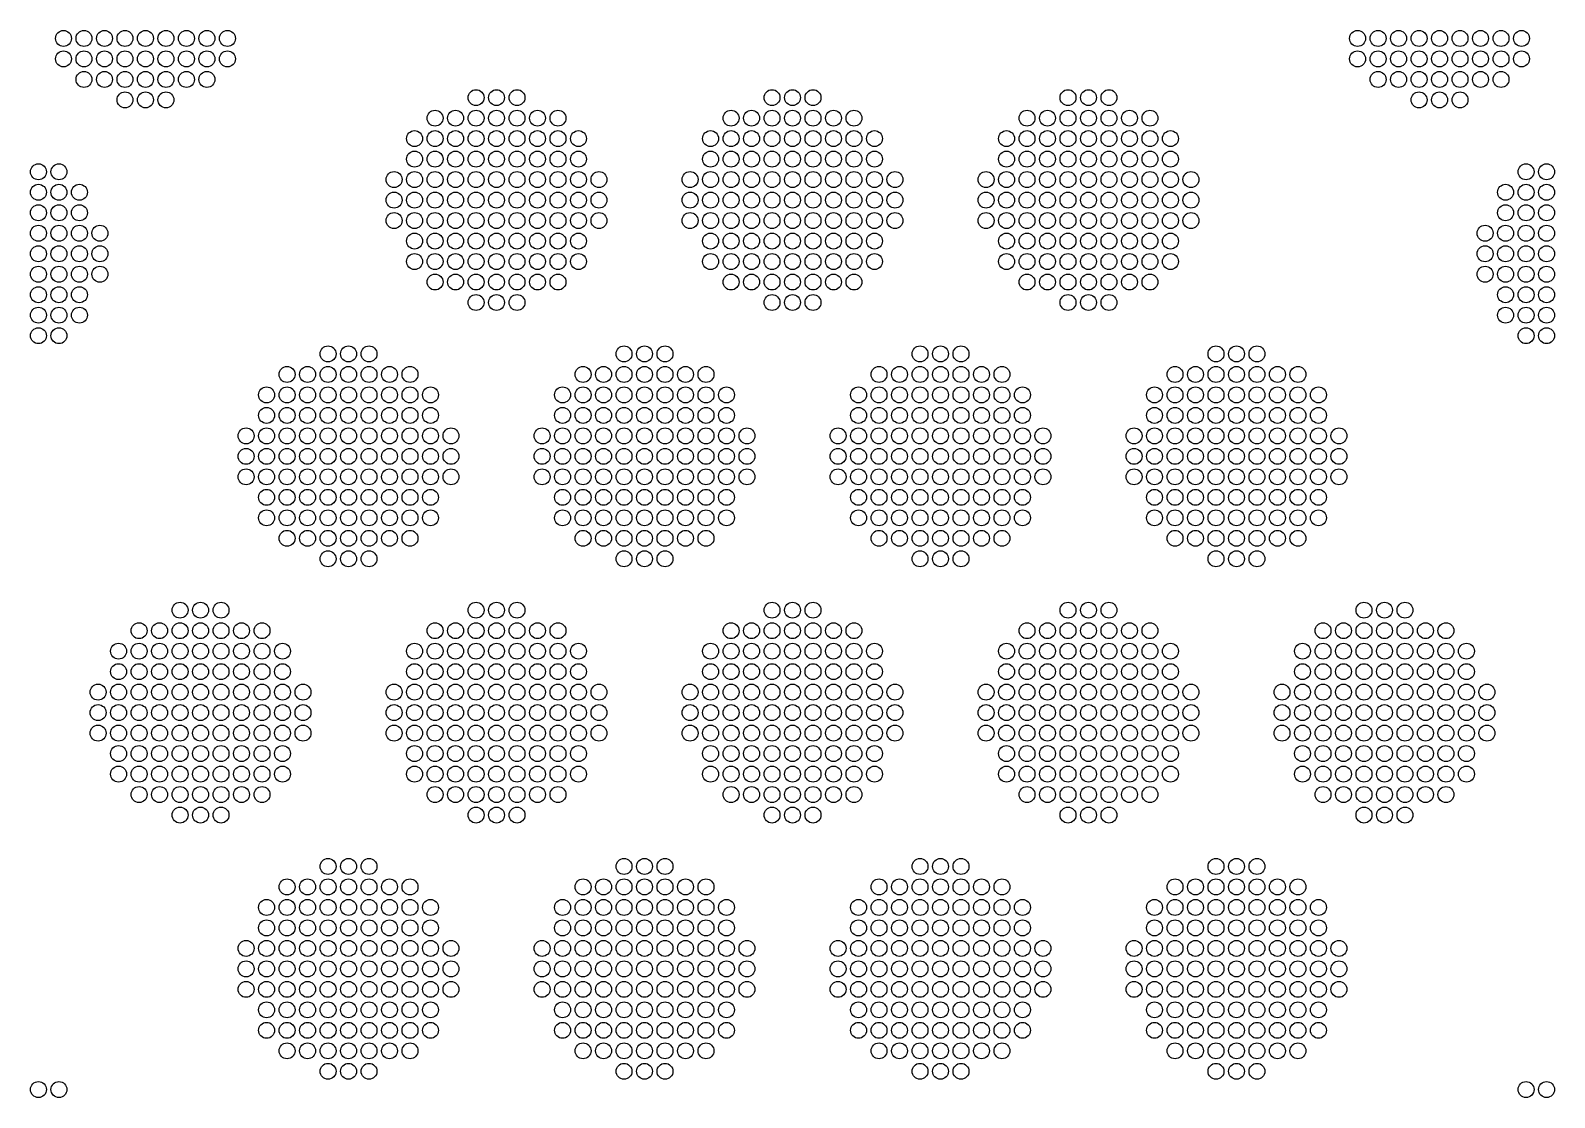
# Model space of a CAD drawing. Extents: x -49 to 54, y -38 to 38.
# Drawn here: x -16.95 to -10.26, y -28.4 to -23.71 of the extents above; entities that cross this region are included whole.
import ezdxf

# ---------------------------------------------------------------- set-up
doc = ezdxf.new("R2010")
doc.units = 0
doc.layers.add('LOWER_ELECTRODE', color=1, linetype='CONTINUOUS')

msp = doc.modelspace()

# ---------------------------------------------------------------- linework, layer by layer
at = {"layer": 'LOWER_ELECTRODE'}
for centre in [(-16.8065, -23.7439), (-16.7165, -23.7439), (-16.6265, -23.7439), (-16.5365, -23.7439), (-16.4465, -23.7439), (-16.3565, -23.7439), (-16.2665, -23.7439), (-16.1765, -23.7439), (-16.0865, -23.7439), (-11.1228, -23.7439), (-11.0328, -23.7439), (-10.9428, -23.7439), (-10.8528, -23.7439), (-10.7628, -23.7439), (-10.6728, -23.7439), (-10.5828, -23.7439), (-10.4928, -23.7439), (-10.4028, -23.7439), (-16.8065, -23.8339), (-16.7165, -23.8339), (-16.6265, -23.8339), (-16.5365, -23.8339), (-16.4465, -23.8339), (-16.3565, -23.8339), (-16.2665, -23.8339), (-16.1765, -23.8339), (-16.0865, -23.8339), (-11.1228, -23.8339), (-11.0328, -23.8339), (-10.9428, -23.8339), (-10.8528, -23.8339), (-10.7628, -23.8339), (-10.6728, -23.8339), (-10.5828, -23.8339), (-10.4928, -23.8339), (-10.4028, -23.8339), (-16.7165, -23.9239), (-16.6265, -23.9239), (-16.5365, -23.9239), (-16.4465, -23.9239), (-16.3565, -23.9239), (-16.2665, -23.9239), (-16.1765, -23.9239), (-11.0328, -23.9239), (-10.9428, -23.9239), (-10.8528, -23.9239), (-10.7628, -23.9239), (-10.6728, -23.9239), (-10.5828, -23.9239), (-10.4928, -23.9239), (-16.5365, -24.0139), (-16.4465, -24.0139), (-16.3565, -24.0139), (-14.9946, -24.0041), (-14.9046, -24.0041), (-14.8146, -24.0041), (-13.6946, -24.0041), (-13.6046, -24.0041), (-13.5146, -24.0041), (-12.3946, -24.0041), (-12.3046, -24.0041), (-12.2146, -24.0041), (-10.8528, -24.0139), (-10.7628, -24.0139), (-10.6728, -24.0139), (-15.1746, -24.0941), (-15.0846, -24.0941), (-14.9946, -24.0941), (-14.9046, -24.0941), (-14.8146, -24.0941), (-14.7246, -24.0941), (-14.6346, -24.0941), (-13.8746, -24.0941), (-13.7846, -24.0941), (-13.6946, -24.0941), (-13.6046, -24.0941), (-13.5146, -24.0941), (-13.4246, -24.0941), (-13.3346, -24.0941), (-12.5746, -24.0941), (-12.4846, -24.0941), (-12.3946, -24.0941), (-12.3046, -24.0941), (-12.2146, -24.0941), (-12.1246, -24.0941), (-12.0346, -24.0941), (-15.2646, -24.1841), (-15.1746, -24.1841), (-15.0846, -24.1841), (-14.9946, -24.1841), (-14.9046, -24.1841), (-14.8146, -24.1841), (-14.7246, -24.1841), (-14.6346, -24.1841), (-14.5446, -24.1841), (-13.9646, -24.1841), (-13.8746, -24.1841), (-13.7846, -24.1841), (-13.6946, -24.1841), (-13.6046, -24.1841), (-13.5146, -24.1841), (-13.4246, -24.1841), (-13.3346, -24.1841), (-13.2446, -24.1841), (-12.6646, -24.1841), (-12.5746, -24.1841), (-12.4846, -24.1841), (-12.3946, -24.1841), (-12.3046, -24.1841), (-12.2146, -24.1841), (-12.1246, -24.1841), (-12.0346, -24.1841), (-11.9446, -24.1841), (-16.9165, -24.3298), (-16.8265, -24.3298), (-15.2646, -24.2741), (-15.1746, -24.2741), (-15.0846, -24.2741), (-14.9946, -24.2741), (-14.9046, -24.2741), (-14.8146, -24.2741), (-14.7246, -24.2741), (-14.6346, -24.2741), (-14.5446, -24.2741), (-13.9646, -24.2741), (-13.8746, -24.2741), (-13.7846, -24.2741), (-13.6946, -24.2741), (-13.6046, -24.2741), (-13.5146, -24.2741), (-13.4246, -24.2741), (-13.3346, -24.2741), (-13.2446, -24.2741), (-12.6646, -24.2741), (-12.5746, -24.2741), (-12.4846, -24.2741), (-12.3946, -24.2741), (-12.3046, -24.2741), (-12.2146, -24.2741), (-12.1246, -24.2741), (-12.0346, -24.2741), (-11.9446, -24.2741), (-10.3828, -24.3298), (-10.2928, -24.3298), (-15.3546, -24.3641), (-15.2646, -24.3641), (-15.1746, -24.3641), (-15.0846, -24.3641), (-14.9946, -24.3641), (-14.9046, -24.3641), (-14.8146, -24.3641), (-14.7246, -24.3641), (-14.6346, -24.3641), (-14.5446, -24.3641), (-14.4546, -24.3641), (-14.0546, -24.3641), (-13.9646, -24.3641), (-13.8746, -24.3641), (-13.7846, -24.3641), (-13.6946, -24.3641), (-13.6046, -24.3641), (-13.5146, -24.3641), (-13.4246, -24.3641), (-13.3346, -24.3641), (-13.2446, -24.3641), (-13.1546, -24.3641), (-12.7546, -24.3641), (-12.6646, -24.3641), (-12.5746, -24.3641), (-12.4846, -24.3641), (-12.3946, -24.3641), (-12.3046, -24.3641), (-12.2146, -24.3641), (-12.1246, -24.3641), (-12.0346, -24.3641), (-11.9446, -24.3641), (-11.8546, -24.3641), (-16.9165, -24.4198), (-16.8265, -24.4198), (-16.7365, -24.4198), (-15.3546, -24.4541), (-15.2646, -24.4541), (-15.1746, -24.4541), (-15.0846, -24.4541), (-14.9946, -24.4541), (-14.9046, -24.4541), (-14.8146, -24.4541), (-14.7246, -24.4541), (-14.6346, -24.4541), (-14.5446, -24.4541), (-14.4546, -24.4541), (-14.0546, -24.4541), (-13.9646, -24.4541), (-13.8746, -24.4541), (-13.7846, -24.4541), (-13.6946, -24.4541), (-13.6046, -24.4541), (-13.5146, -24.4541), (-13.4246, -24.4541), (-13.3346, -24.4541), (-13.2446, -24.4541), (-13.1546, -24.4541), (-12.7546, -24.4541), (-12.6646, -24.4541), (-12.5746, -24.4541), (-12.4846, -24.4541), (-12.3946, -24.4541), (-12.3046, -24.4541), (-12.2146, -24.4541), (-12.1246, -24.4541), (-12.0346, -24.4541), (-11.9446, -24.4541), (-11.8546, -24.4541), (-10.4728, -24.4198), (-10.3828, -24.4198), (-10.2928, -24.4198), (-16.9165, -24.5098), (-16.8265, -24.5098), (-16.7365, -24.5098), (-10.4728, -24.5098), (-10.3828, -24.5098), (-10.2928, -24.5098), (-16.9165, -24.5998), (-16.8265, -24.5998), (-16.7365, -24.5998), (-16.6465, -24.5998), (-15.3546, -24.5441), (-15.2646, -24.5441), (-15.1746, -24.5441), (-15.0846, -24.5441), (-14.9946, -24.5441), (-14.9046, -24.5441), (-14.8146, -24.5441), (-14.7246, -24.5441), (-14.6346, -24.5441), (-14.5446, -24.5441), (-14.4546, -24.5441), (-14.0546, -24.5441), (-13.9646, -24.5441), (-13.8746, -24.5441), (-13.7846, -24.5441), (-13.6946, -24.5441), (-13.6046, -24.5441), (-13.5146, -24.5441), (-13.4246, -24.5441), (-13.3346, -24.5441), (-13.2446, -24.5441), (-13.1546, -24.5441), (-12.7546, -24.5441), (-12.6646, -24.5441), (-12.5746, -24.5441), (-12.4846, -24.5441), (-12.3946, -24.5441), (-12.3046, -24.5441), (-12.2146, -24.5441), (-12.1246, -24.5441), (-12.0346, -24.5441), (-11.9446, -24.5441), (-11.8546, -24.5441), (-10.5628, -24.5998), (-10.4728, -24.5998), (-10.3828, -24.5998), (-10.2928, -24.5998), (-15.2646, -24.6341), (-15.1746, -24.6341), (-15.0846, -24.6341), (-14.9946, -24.6341), (-14.9046, -24.6341), (-14.8146, -24.6341), (-14.7246, -24.6341), (-14.6346, -24.6341), (-14.5446, -24.6341), (-13.9646, -24.6341), (-13.8746, -24.6341), (-13.7846, -24.6341), (-13.6946, -24.6341), (-13.6046, -24.6341), (-13.5146, -24.6341), (-13.4246, -24.6341), (-13.3346, -24.6341), (-13.2446, -24.6341), (-12.6646, -24.6341), (-12.5746, -24.6341), (-12.4846, -24.6341), (-12.3946, -24.6341), (-12.3046, -24.6341), (-12.2146, -24.6341), (-12.1246, -24.6341), (-12.0346, -24.6341), (-11.9446, -24.6341), (-16.9165, -24.6898), (-16.8265, -24.6898), (-16.7365, -24.6898), (-16.6465, -24.6898), (-15.2646, -24.7241), (-15.1746, -24.7241), (-15.0846, -24.7241), (-14.9946, -24.7241), (-14.9046, -24.7241), (-14.8146, -24.7241), (-14.7246, -24.7241), (-14.6346, -24.7241), (-14.5446, -24.7241), (-13.9646, -24.7241), (-13.8746, -24.7241), (-13.7846, -24.7241), (-13.6946, -24.7241), (-13.6046, -24.7241), (-13.5146, -24.7241), (-13.4246, -24.7241), (-13.3346, -24.7241), (-13.2446, -24.7241), (-12.6646, -24.7241), (-12.5746, -24.7241), (-12.4846, -24.7241), (-12.3946, -24.7241), (-12.3046, -24.7241), (-12.2146, -24.7241), (-12.1246, -24.7241), (-12.0346, -24.7241), (-11.9446, -24.7241), (-10.5628, -24.6898), (-10.4728, -24.6898), (-10.3828, -24.6898), (-10.2928, -24.6898), (-16.9165, -24.7798), (-16.8265, -24.7798), (-16.7365, -24.7798), (-16.6465, -24.7798), (-10.5628, -24.7798), (-10.4728, -24.7798), (-10.3828, -24.7798), (-10.2928, -24.7798), (-15.1746, -24.8141), (-15.0846, -24.8141), (-14.9946, -24.8141), (-14.9046, -24.8141), (-14.8146, -24.8141), (-14.7246, -24.8141), (-14.6346, -24.8141), (-13.8746, -24.8141), (-13.7846, -24.8141), (-13.6946, -24.8141), (-13.6046, -24.8141), (-13.5146, -24.8141), (-13.4246, -24.8141), (-13.3346, -24.8141), (-12.5746, -24.8141), (-12.4846, -24.8141), (-12.3946, -24.8141), (-12.3046, -24.8141), (-12.2146, -24.8141), (-12.1246, -24.8141), (-12.0346, -24.8141), (-16.9165, -24.8698), (-16.8265, -24.8698), (-16.7365, -24.8698), (-14.9946, -24.9041), (-14.9046, -24.9041), (-14.8146, -24.9041), (-13.6946, -24.9041), (-13.6046, -24.9041), (-13.5146, -24.9041), (-12.3946, -24.9041), (-12.3046, -24.9041), (-12.2146, -24.9041), (-10.4728, -24.8698), (-10.3828, -24.8698), (-10.2928, -24.8698), (-16.9165, -24.9598), (-16.8265, -24.9598), (-16.7365, -24.9598), (-10.4728, -24.9598), (-10.3828, -24.9598), (-10.2928, -24.9598), (-16.9165, -25.0498), (-16.8265, -25.0498), (-10.3828, -25.0498), (-10.2928, -25.0498), (-15.6446, -25.13), (-15.5546, -25.13), (-15.4646, -25.13), (-14.3446, -25.13), (-14.2546, -25.13), (-14.1646, -25.13), (-13.0446, -25.13), (-12.9546, -25.13), (-12.8646, -25.13), (-11.7446, -25.13), (-11.6546, -25.13), (-11.5646, -25.13), (-15.8246, -25.22), (-15.7346, -25.22), (-15.6446, -25.22), (-15.5546, -25.22), (-15.4646, -25.22), (-15.3746, -25.22), (-15.2846, -25.22), (-14.5246, -25.22), (-14.4346, -25.22), (-14.3446, -25.22), (-14.2546, -25.22), (-14.1646, -25.22), (-14.0746, -25.22), (-13.9846, -25.22), (-13.2246, -25.22), (-13.1346, -25.22), (-13.0446, -25.22), (-12.9546, -25.22), (-12.8646, -25.22), (-12.7746, -25.22), (-12.6846, -25.22), (-11.9246, -25.22), (-11.8346, -25.22), (-11.7446, -25.22), (-11.6546, -25.22), (-11.5646, -25.22), (-11.4746, -25.22), (-11.3846, -25.22), (-15.9146, -25.31), (-15.8246, -25.31), (-15.7346, -25.31), (-15.6446, -25.31), (-15.5546, -25.31), (-15.4646, -25.31), (-15.3746, -25.31), (-15.2846, -25.31), (-15.1946, -25.31), (-14.6146, -25.31), (-14.5246, -25.31), (-14.4346, -25.31), (-14.3446, -25.31), (-14.2546, -25.31), (-14.1646, -25.31), (-14.0746, -25.31), (-13.9846, -25.31), (-13.8946, -25.31), (-13.3146, -25.31), (-13.2246, -25.31), (-13.1346, -25.31), (-13.0446, -25.31), (-12.9546, -25.31), (-12.8646, -25.31), (-12.7746, -25.31), (-12.6846, -25.31), (-12.5946, -25.31), (-12.0146, -25.31), (-11.9246, -25.31), (-11.8346, -25.31), (-11.7446, -25.31), (-11.6546, -25.31), (-11.5646, -25.31), (-11.4746, -25.31), (-11.3846, -25.31), (-11.2946, -25.31), (-15.9146, -25.4), (-15.8246, -25.4), (-15.7346, -25.4), (-15.6446, -25.4), (-15.5546, -25.4), (-15.4646, -25.4), (-15.3746, -25.4), (-15.2846, -25.4), (-15.1946, -25.4), (-14.6146, -25.4), (-14.5246, -25.4), (-14.4346, -25.4), (-14.3446, -25.4), (-14.2546, -25.4), (-14.1646, -25.4), (-14.0746, -25.4), (-13.9846, -25.4), (-13.8946, -25.4), (-13.3146, -25.4), (-13.2246, -25.4), (-13.1346, -25.4), (-13.0446, -25.4), (-12.9546, -25.4), (-12.8646, -25.4), (-12.7746, -25.4), (-12.6846, -25.4), (-12.5946, -25.4), (-12.0146, -25.4), (-11.9246, -25.4), (-11.8346, -25.4), (-11.7446, -25.4), (-11.6546, -25.4), (-11.5646, -25.4), (-11.4746, -25.4), (-11.3846, -25.4), (-11.2946, -25.4), (-16.0046, -25.49), (-15.9146, -25.49), (-15.8246, -25.49), (-15.7346, -25.49), (-15.6446, -25.49), (-15.5546, -25.49), (-15.4646, -25.49), (-15.3746, -25.49), (-15.2846, -25.49), (-15.1946, -25.49), (-15.1046, -25.49), (-14.7046, -25.49), (-14.6146, -25.49), (-14.5246, -25.49), (-14.4346, -25.49), (-14.3446, -25.49), (-14.2546, -25.49), (-14.1646, -25.49), (-14.0746, -25.49), (-13.9846, -25.49), (-13.8946, -25.49), (-13.8046, -25.49), (-13.4046, -25.49), (-13.3146, -25.49), (-13.2246, -25.49), (-13.1346, -25.49), (-13.0446, -25.49), (-12.9546, -25.49), (-12.8646, -25.49), (-12.7746, -25.49), (-12.6846, -25.49), (-12.5946, -25.49), (-12.5046, -25.49), (-12.1046, -25.49), (-12.0146, -25.49), (-11.9246, -25.49), (-11.8346, -25.49), (-11.7446, -25.49), (-11.6546, -25.49), (-11.5646, -25.49), (-11.4746, -25.49), (-11.3846, -25.49), (-11.2946, -25.49), (-11.2046, -25.49), (-16.0046, -25.58), (-15.9146, -25.58), (-15.8246, -25.58), (-15.7346, -25.58), (-15.6446, -25.58), (-15.5546, -25.58), (-15.4646, -25.58), (-15.3746, -25.58), (-15.2846, -25.58), (-15.1946, -25.58), (-15.1046, -25.58), (-14.7046, -25.58), (-14.6146, -25.58), (-14.5246, -25.58), (-14.4346, -25.58), (-14.3446, -25.58), (-14.2546, -25.58), (-14.1646, -25.58), (-14.0746, -25.58), (-13.9846, -25.58), (-13.8946, -25.58), (-13.8046, -25.58), (-13.4046, -25.58), (-13.3146, -25.58), (-13.2246, -25.58), (-13.1346, -25.58), (-13.0446, -25.58), (-12.9546, -25.58), (-12.8646, -25.58), (-12.7746, -25.58), (-12.6846, -25.58), (-12.5946, -25.58), (-12.5046, -25.58), (-12.1046, -25.58), (-12.0146, -25.58), (-11.9246, -25.58), (-11.8346, -25.58), (-11.7446, -25.58), (-11.6546, -25.58), (-11.5646, -25.58), (-11.4746, -25.58), (-11.3846, -25.58), (-11.2946, -25.58), (-11.2046, -25.58), (-16.0046, -25.67), (-15.9146, -25.67), (-15.8246, -25.67), (-15.7346, -25.67), (-15.6446, -25.67), (-15.5546, -25.67), (-15.4646, -25.67), (-15.3746, -25.67), (-15.2846, -25.67), (-15.1946, -25.67), (-15.1046, -25.67), (-14.7046, -25.67), (-14.6146, -25.67), (-14.5246, -25.67), (-14.4346, -25.67), (-14.3446, -25.67), (-14.2546, -25.67), (-14.1646, -25.67), (-14.0746, -25.67), (-13.9846, -25.67), (-13.8946, -25.67), (-13.8046, -25.67), (-13.4046, -25.67), (-13.3146, -25.67), (-13.2246, -25.67), (-13.1346, -25.67), (-13.0446, -25.67), (-12.9546, -25.67), (-12.8646, -25.67), (-12.7746, -25.67), (-12.6846, -25.67), (-12.5946, -25.67), (-12.5046, -25.67), (-12.1046, -25.67), (-12.0146, -25.67), (-11.9246, -25.67), (-11.8346, -25.67), (-11.7446, -25.67), (-11.6546, -25.67), (-11.5646, -25.67), (-11.4746, -25.67), (-11.3846, -25.67), (-11.2946, -25.67), (-11.2046, -25.67), (-15.9146, -25.76), (-15.8246, -25.76), (-15.7346, -25.76), (-15.6446, -25.76), (-15.5546, -25.76), (-15.4646, -25.76), (-15.3746, -25.76), (-15.2846, -25.76), (-15.1946, -25.76), (-14.6146, -25.76), (-14.5246, -25.76), (-14.4346, -25.76), (-14.3446, -25.76), (-14.2546, -25.76), (-14.1646, -25.76), (-14.0746, -25.76), (-13.9846, -25.76), (-13.8946, -25.76), (-13.3146, -25.76), (-13.2246, -25.76), (-13.1346, -25.76), (-13.0446, -25.76), (-12.9546, -25.76), (-12.8646, -25.76), (-12.7746, -25.76), (-12.6846, -25.76), (-12.5946, -25.76), (-12.0146, -25.76), (-11.9246, -25.76), (-11.8346, -25.76), (-11.7446, -25.76), (-11.6546, -25.76), (-11.5646, -25.76), (-11.4746, -25.76), (-11.3846, -25.76), (-11.2946, -25.76), (-15.9146, -25.85), (-15.8246, -25.85), (-15.7346, -25.85), (-15.6446, -25.85), (-15.5546, -25.85), (-15.4646, -25.85), (-15.3746, -25.85), (-15.2846, -25.85), (-15.1946, -25.85), (-14.6146, -25.85), (-14.5246, -25.85), (-14.4346, -25.85), (-14.3446, -25.85), (-14.2546, -25.85), (-14.1646, -25.85), (-14.0746, -25.85), (-13.9846, -25.85), (-13.8946, -25.85), (-13.3146, -25.85), (-13.2246, -25.85), (-13.1346, -25.85), (-13.0446, -25.85), (-12.9546, -25.85), (-12.8646, -25.85), (-12.7746, -25.85), (-12.6846, -25.85), (-12.5946, -25.85), (-12.0146, -25.85), (-11.9246, -25.85), (-11.8346, -25.85), (-11.7446, -25.85), (-11.6546, -25.85), (-11.5646, -25.85), (-11.4746, -25.85), (-11.3846, -25.85), (-11.2946, -25.85), (-15.8246, -25.94), (-15.7346, -25.94), (-15.6446, -25.94), (-15.5546, -25.94), (-15.4646, -25.94), (-15.3746, -25.94), (-15.2846, -25.94), (-14.5246, -25.94), (-14.4346, -25.94), (-14.3446, -25.94), (-14.2546, -25.94), (-14.1646, -25.94), (-14.0746, -25.94), (-13.9846, -25.94), (-13.2246, -25.94), (-13.1346, -25.94), (-13.0446, -25.94), (-12.9546, -25.94), (-12.8646, -25.94), (-12.7746, -25.94), (-12.6846, -25.94), (-11.9246, -25.94), (-11.8346, -25.94), (-11.7446, -25.94), (-11.6546, -25.94), (-11.5646, -25.94), (-11.4746, -25.94), (-11.3846, -25.94), (-15.6446, -26.03), (-15.5546, -26.03), (-15.4646, -26.03), (-14.3446, -26.03), (-14.2546, -26.03), (-14.1646, -26.03), (-13.0446, -26.03), (-12.9546, -26.03), (-12.8646, -26.03), (-11.7446, -26.03), (-11.6546, -26.03), (-11.5646, -26.03), (-16.2946, -26.2558), (-16.2046, -26.2558), (-16.1146, -26.2558), (-14.9946, -26.2558), (-14.9046, -26.2558), (-14.8146, -26.2558), (-13.6946, -26.2558), (-13.6046, -26.2558), (-13.5146, -26.2558), (-12.3946, -26.2558), (-12.3046, -26.2558), (-12.2146, -26.2558), (-11.0946, -26.2558), (-11.0046, -26.2558), (-10.9146, -26.2558), (-16.4746, -26.3458), (-16.3846, -26.3458), (-16.2946, -26.3458), (-16.2046, -26.3458), (-16.1146, -26.3458), (-16.0246, -26.3458), (-15.9346, -26.3458), (-15.1746, -26.3458), (-15.0846, -26.3458), (-14.9946, -26.3458), (-14.9046, -26.3458), (-14.8146, -26.3458), (-14.7246, -26.3458), (-14.6346, -26.3458), (-13.8746, -26.3458), (-13.7846, -26.3458), (-13.6946, -26.3458), (-13.6046, -26.3458), (-13.5146, -26.3458), (-13.4246, -26.3458), (-13.3346, -26.3458), (-12.5746, -26.3458), (-12.4846, -26.3458), (-12.3946, -26.3458), (-12.3046, -26.3458), (-12.2146, -26.3458), (-12.1246, -26.3458), (-12.0346, -26.3458), (-11.2746, -26.3458), (-11.1846, -26.3458), (-11.0946, -26.3458), (-11.0046, -26.3458), (-10.9146, -26.3458), (-10.8246, -26.3458), (-10.7346, -26.3458), (-16.5646, -26.4358), (-16.4746, -26.4358), (-16.3846, -26.4358), (-16.2946, -26.4358), (-16.2046, -26.4358), (-16.1146, -26.4358), (-16.0246, -26.4358), (-15.9346, -26.4358), (-15.8446, -26.4358), (-15.2646, -26.4358), (-15.1746, -26.4358), (-15.0846, -26.4358), (-14.9946, -26.4358), (-14.9046, -26.4358), (-14.8146, -26.4358), (-14.7246, -26.4358), (-14.6346, -26.4358), (-14.5446, -26.4358), (-13.9646, -26.4358), (-13.8746, -26.4358), (-13.7846, -26.4358), (-13.6946, -26.4358), (-13.6046, -26.4358), (-13.5146, -26.4358), (-13.4246, -26.4358), (-13.3346, -26.4358), (-13.2446, -26.4358), (-12.6646, -26.4358), (-12.5746, -26.4358), (-12.4846, -26.4358), (-12.3946, -26.4358), (-12.3046, -26.4358), (-12.2146, -26.4358), (-12.1246, -26.4358), (-12.0346, -26.4358), (-11.9446, -26.4358), (-11.3646, -26.4358), (-11.2746, -26.4358), (-11.1846, -26.4358), (-11.0946, -26.4358), (-11.0046, -26.4358), (-10.9146, -26.4358), (-10.8246, -26.4358), (-10.7346, -26.4358), (-10.6446, -26.4358), (-16.5646, -26.5258), (-16.4746, -26.5258), (-16.3846, -26.5258), (-16.2946, -26.5258), (-16.2046, -26.5258), (-16.1146, -26.5258), (-16.0246, -26.5258), (-15.9346, -26.5258), (-15.8446, -26.5258), (-15.2646, -26.5258), (-15.1746, -26.5258), (-15.0846, -26.5258), (-14.9946, -26.5258), (-14.9046, -26.5258), (-14.8146, -26.5258), (-14.7246, -26.5258), (-14.6346, -26.5258), (-14.5446, -26.5258), (-13.9646, -26.5258), (-13.8746, -26.5258), (-13.7846, -26.5258), (-13.6946, -26.5258), (-13.6046, -26.5258), (-13.5146, -26.5258), (-13.4246, -26.5258), (-13.3346, -26.5258), (-13.2446, -26.5258), (-12.6646, -26.5258), (-12.5746, -26.5258), (-12.4846, -26.5258), (-12.3946, -26.5258), (-12.3046, -26.5258), (-12.2146, -26.5258), (-12.1246, -26.5258), (-12.0346, -26.5258), (-11.9446, -26.5258), (-11.3646, -26.5258), (-11.2746, -26.5258), (-11.1846, -26.5258), (-11.0946, -26.5258), (-11.0046, -26.5258), (-10.9146, -26.5258), (-10.8246, -26.5258), (-10.7346, -26.5258), (-10.6446, -26.5258), (-16.6546, -26.6158), (-16.5646, -26.6158), (-16.4746, -26.6158), (-16.3846, -26.6158), (-16.2946, -26.6158), (-16.2046, -26.6158), (-16.1146, -26.6158), (-16.0246, -26.6158), (-15.9346, -26.6158), (-15.8446, -26.6158), (-15.7546, -26.6158), (-15.3546, -26.6158), (-15.2646, -26.6158), (-15.1746, -26.6158), (-15.0846, -26.6158), (-14.9946, -26.6158), (-14.9046, -26.6158), (-14.8146, -26.6158), (-14.7246, -26.6158), (-14.6346, -26.6158), (-14.5446, -26.6158), (-14.4546, -26.6158), (-14.0546, -26.6158), (-13.9646, -26.6158), (-13.8746, -26.6158), (-13.7846, -26.6158), (-13.6946, -26.6158), (-13.6046, -26.6158), (-13.5146, -26.6158), (-13.4246, -26.6158), (-13.3346, -26.6158), (-13.2446, -26.6158), (-13.1546, -26.6158), (-12.7546, -26.6158), (-12.6646, -26.6158), (-12.5746, -26.6158), (-12.4846, -26.6158), (-12.3946, -26.6158), (-12.3046, -26.6158), (-12.2146, -26.6158), (-12.1246, -26.6158), (-12.0346, -26.6158), (-11.9446, -26.6158), (-11.8546, -26.6158), (-11.4546, -26.6158), (-11.3646, -26.6158), (-11.2746, -26.6158), (-11.1846, -26.6158), (-11.0946, -26.6158), (-11.0046, -26.6158), (-10.9146, -26.6158), (-10.8246, -26.6158), (-10.7346, -26.6158), (-10.6446, -26.6158), (-10.5546, -26.6158), (-16.6546, -26.7058), (-16.5646, -26.7058), (-16.4746, -26.7058), (-16.3846, -26.7058), (-16.2946, -26.7058), (-16.2046, -26.7058), (-16.1146, -26.7058), (-16.0246, -26.7058), (-15.9346, -26.7058), (-15.8446, -26.7058), (-15.7546, -26.7058), (-15.3546, -26.7058), (-15.2646, -26.7058), (-15.1746, -26.7058), (-15.0846, -26.7058), (-14.9946, -26.7058), (-14.9046, -26.7058), (-14.8146, -26.7058), (-14.7246, -26.7058), (-14.6346, -26.7058), (-14.5446, -26.7058), (-14.4546, -26.7058), (-14.0546, -26.7058), (-13.9646, -26.7058), (-13.8746, -26.7058), (-13.7846, -26.7058), (-13.6946, -26.7058), (-13.6046, -26.7058), (-13.5146, -26.7058), (-13.4246, -26.7058), (-13.3346, -26.7058), (-13.2446, -26.7058), (-13.1546, -26.7058), (-12.7546, -26.7058), (-12.6646, -26.7058), (-12.5746, -26.7058), (-12.4846, -26.7058), (-12.3946, -26.7058), (-12.3046, -26.7058), (-12.2146, -26.7058), (-12.1246, -26.7058), (-12.0346, -26.7058), (-11.9446, -26.7058), (-11.8546, -26.7058), (-11.4546, -26.7058), (-11.3646, -26.7058), (-11.2746, -26.7058), (-11.1846, -26.7058), (-11.0946, -26.7058), (-11.0046, -26.7058), (-10.9146, -26.7058), (-10.8246, -26.7058), (-10.7346, -26.7058), (-10.6446, -26.7058), (-10.5546, -26.7058), (-16.6546, -26.7958), (-16.5646, -26.7958), (-16.4746, -26.7958), (-16.3846, -26.7958), (-16.2946, -26.7958), (-16.2046, -26.7958), (-16.1146, -26.7958), (-16.0246, -26.7958), (-15.9346, -26.7958), (-15.8446, -26.7958), (-15.7546, -26.7958), (-15.3546, -26.7958), (-15.2646, -26.7958), (-15.1746, -26.7958), (-15.0846, -26.7958), (-14.9946, -26.7958), (-14.9046, -26.7958), (-14.8146, -26.7958), (-14.7246, -26.7958), (-14.6346, -26.7958), (-14.5446, -26.7958), (-14.4546, -26.7958), (-14.0546, -26.7958), (-13.9646, -26.7958), (-13.8746, -26.7958), (-13.7846, -26.7958), (-13.6946, -26.7958), (-13.6046, -26.7958), (-13.5146, -26.7958), (-13.4246, -26.7958), (-13.3346, -26.7958), (-13.2446, -26.7958), (-13.1546, -26.7958), (-12.7546, -26.7958), (-12.6646, -26.7958), (-12.5746, -26.7958), (-12.4846, -26.7958), (-12.3946, -26.7958), (-12.3046, -26.7958), (-12.2146, -26.7958), (-12.1246, -26.7958), (-12.0346, -26.7958), (-11.9446, -26.7958), (-11.8546, -26.7958), (-11.4546, -26.7958), (-11.3646, -26.7958), (-11.2746, -26.7958), (-11.1846, -26.7958), (-11.0946, -26.7958), (-11.0046, -26.7958), (-10.9146, -26.7958), (-10.8246, -26.7958), (-10.7346, -26.7958), (-10.6446, -26.7958), (-10.5546, -26.7958), (-16.5646, -26.8858), (-16.4746, -26.8858), (-16.3846, -26.8858), (-16.2946, -26.8858), (-16.2046, -26.8858), (-16.1146, -26.8858), (-16.0246, -26.8858), (-15.9346, -26.8858), (-15.8446, -26.8858), (-15.2646, -26.8858), (-15.1746, -26.8858), (-15.0846, -26.8858), (-14.9946, -26.8858), (-14.9046, -26.8858), (-14.8146, -26.8858), (-14.7246, -26.8858), (-14.6346, -26.8858), (-14.5446, -26.8858), (-13.9646, -26.8858), (-13.8746, -26.8858), (-13.7846, -26.8858), (-13.6946, -26.8858), (-13.6046, -26.8858), (-13.5146, -26.8858), (-13.4246, -26.8858), (-13.3346, -26.8858), (-13.2446, -26.8858), (-12.6646, -26.8858), (-12.5746, -26.8858), (-12.4846, -26.8858), (-12.3946, -26.8858), (-12.3046, -26.8858), (-12.2146, -26.8858), (-12.1246, -26.8858), (-12.0346, -26.8858), (-11.9446, -26.8858), (-11.3646, -26.8858), (-11.2746, -26.8858), (-11.1846, -26.8858), (-11.0946, -26.8858), (-11.0046, -26.8858), (-10.9146, -26.8858), (-10.8246, -26.8858), (-10.7346, -26.8858), (-10.6446, -26.8858), (-16.5646, -26.9758), (-16.4746, -26.9758), (-16.3846, -26.9758), (-16.2946, -26.9758), (-16.2046, -26.9758), (-16.1146, -26.9758), (-16.0246, -26.9758), (-15.9346, -26.9758), (-15.8446, -26.9758), (-15.2646, -26.9758), (-15.1746, -26.9758), (-15.0846, -26.9758), (-14.9946, -26.9758), (-14.9046, -26.9758), (-14.8146, -26.9758), (-14.7246, -26.9758), (-14.6346, -26.9758), (-14.5446, -26.9758), (-13.9646, -26.9758), (-13.8746, -26.9758), (-13.7846, -26.9758), (-13.6946, -26.9758), (-13.6046, -26.9758), (-13.5146, -26.9758), (-13.4246, -26.9758), (-13.3346, -26.9758), (-13.2446, -26.9758), (-12.6646, -26.9758), (-12.5746, -26.9758), (-12.4846, -26.9758), (-12.3946, -26.9758), (-12.3046, -26.9758), (-12.2146, -26.9758), (-12.1246, -26.9758), (-12.0346, -26.9758), (-11.9446, -26.9758), (-11.3646, -26.9758), (-11.2746, -26.9758), (-11.1846, -26.9758), (-11.0946, -26.9758), (-11.0046, -26.9758), (-10.9146, -26.9758), (-10.8246, -26.9758), (-10.7346, -26.9758), (-10.6446, -26.9758), (-16.4746, -27.0658), (-16.3846, -27.0658), (-16.2946, -27.0658), (-16.2046, -27.0658), (-16.1146, -27.0658), (-16.0246, -27.0658), (-15.9346, -27.0658), (-15.1746, -27.0658), (-15.0846, -27.0658), (-14.9946, -27.0658), (-14.9046, -27.0658), (-14.8146, -27.0658), (-14.7246, -27.0658), (-14.6346, -27.0658), (-13.8746, -27.0658), (-13.7846, -27.0658), (-13.6946, -27.0658), (-13.6046, -27.0658), (-13.5146, -27.0658), (-13.4246, -27.0658), (-13.3346, -27.0658), (-12.5746, -27.0658), (-12.4846, -27.0658), (-12.3946, -27.0658), (-12.3046, -27.0658), (-12.2146, -27.0658), (-12.1246, -27.0658), (-12.0346, -27.0658), (-11.2746, -27.0658), (-11.1846, -27.0658), (-11.0946, -27.0658), (-11.0046, -27.0658), (-10.9146, -27.0658), (-10.8246, -27.0658), (-10.7346, -27.0658), (-16.2946, -27.1558), (-16.2046, -27.1558), (-16.1146, -27.1558), (-14.9946, -27.1558), (-14.9046, -27.1558), (-14.8146, -27.1558), (-13.6946, -27.1558), (-13.6046, -27.1558), (-13.5146, -27.1558), (-12.3946, -27.1558), (-12.3046, -27.1558), (-12.2146, -27.1558), (-11.0946, -27.1558), (-11.0046, -27.1558), (-10.9146, -27.1558), (-15.6446, -27.3816), (-15.5546, -27.3816), (-15.4646, -27.3816), (-14.3446, -27.3816), (-14.2546, -27.3816), (-14.1646, -27.3816), (-13.0446, -27.3816), (-12.9546, -27.3816), (-12.8646, -27.3816), (-11.7446, -27.3816), (-11.6546, -27.3816), (-11.5646, -27.3816), (-15.8246, -27.4716), (-15.7346, -27.4716), (-15.6446, -27.4716), (-15.5546, -27.4716), (-15.4646, -27.4716), (-15.3746, -27.4716), (-15.2846, -27.4716), (-14.5246, -27.4716), (-14.4346, -27.4716), (-14.3446, -27.4716), (-14.2546, -27.4716), (-14.1646, -27.4716), (-14.0746, -27.4716), (-13.9846, -27.4716), (-13.2246, -27.4716), (-13.1346, -27.4716), (-13.0446, -27.4716), (-12.9546, -27.4716), (-12.8646, -27.4716), (-12.7746, -27.4716), (-12.6846, -27.4716), (-11.9246, -27.4716), (-11.8346, -27.4716), (-11.7446, -27.4716), (-11.6546, -27.4716), (-11.5646, -27.4716), (-11.4746, -27.4716), (-11.3846, -27.4716), (-15.9146, -27.5616), (-15.8246, -27.5616), (-15.7346, -27.5616), (-15.6446, -27.5616), (-15.5546, -27.5616), (-15.4646, -27.5616), (-15.3746, -27.5616), (-15.2846, -27.5616), (-15.1946, -27.5616), (-14.6146, -27.5616), (-14.5246, -27.5616), (-14.4346, -27.5616), (-14.3446, -27.5616), (-14.2546, -27.5616), (-14.1646, -27.5616), (-14.0746, -27.5616), (-13.9846, -27.5616), (-13.8946, -27.5616), (-13.3146, -27.5616), (-13.2246, -27.5616), (-13.1346, -27.5616), (-13.0446, -27.5616), (-12.9546, -27.5616), (-12.8646, -27.5616), (-12.7746, -27.5616), (-12.6846, -27.5616), (-12.5946, -27.5616), (-12.0146, -27.5616), (-11.9246, -27.5616), (-11.8346, -27.5616), (-11.7446, -27.5616), (-11.6546, -27.5616), (-11.5646, -27.5616), (-11.4746, -27.5616), (-11.3846, -27.5616), (-11.2946, -27.5616), (-15.9146, -27.6516), (-15.8246, -27.6516), (-15.7346, -27.6516), (-15.6446, -27.6516), (-15.5546, -27.6516), (-15.4646, -27.6516), (-15.3746, -27.6516), (-15.2846, -27.6516), (-15.1946, -27.6516), (-14.6146, -27.6516), (-14.5246, -27.6516), (-14.4346, -27.6516), (-14.3446, -27.6516), (-14.2546, -27.6516), (-14.1646, -27.6516), (-14.0746, -27.6516), (-13.9846, -27.6516), (-13.8946, -27.6516), (-13.3146, -27.6516), (-13.2246, -27.6516), (-13.1346, -27.6516), (-13.0446, -27.6516), (-12.9546, -27.6516), (-12.8646, -27.6516), (-12.7746, -27.6516), (-12.6846, -27.6516), (-12.5946, -27.6516), (-12.0146, -27.6516), (-11.9246, -27.6516), (-11.8346, -27.6516), (-11.7446, -27.6516), (-11.6546, -27.6516), (-11.5646, -27.6516), (-11.4746, -27.6516), (-11.3846, -27.6516), (-11.2946, -27.6516), (-16.0046, -27.7416), (-15.9146, -27.7416), (-15.8246, -27.7416), (-15.7346, -27.7416), (-15.6446, -27.7416), (-15.5546, -27.7416), (-15.4646, -27.7416), (-15.3746, -27.7416), (-15.2846, -27.7416), (-15.1946, -27.7416), (-15.1046, -27.7416), (-14.7046, -27.7416), (-14.6146, -27.7416), (-14.5246, -27.7416), (-14.4346, -27.7416), (-14.3446, -27.7416), (-14.2546, -27.7416), (-14.1646, -27.7416), (-14.0746, -27.7416), (-13.9846, -27.7416), (-13.8946, -27.7416), (-13.8046, -27.7416), (-13.4046, -27.7416), (-13.3146, -27.7416), (-13.2246, -27.7416), (-13.1346, -27.7416), (-13.0446, -27.7416), (-12.9546, -27.7416), (-12.8646, -27.7416), (-12.7746, -27.7416), (-12.6846, -27.7416), (-12.5946, -27.7416), (-12.5046, -27.7416), (-12.1046, -27.7416), (-12.0146, -27.7416), (-11.9246, -27.7416), (-11.8346, -27.7416), (-11.7446, -27.7416), (-11.6546, -27.7416), (-11.5646, -27.7416), (-11.4746, -27.7416), (-11.3846, -27.7416), (-11.2946, -27.7416), (-11.2046, -27.7416), (-16.0046, -27.8316), (-15.9146, -27.8316), (-15.8246, -27.8316), (-15.7346, -27.8316), (-15.6446, -27.8316), (-15.5546, -27.8316), (-15.4646, -27.8316), (-15.3746, -27.8316), (-15.2846, -27.8316), (-15.1946, -27.8316), (-15.1046, -27.8316), (-14.7046, -27.8316), (-14.6146, -27.8316), (-14.5246, -27.8316), (-14.4346, -27.8316), (-14.3446, -27.8316), (-14.2546, -27.8316), (-14.1646, -27.8316), (-14.0746, -27.8316), (-13.9846, -27.8316), (-13.8946, -27.8316), (-13.8046, -27.8316), (-13.4046, -27.8316), (-13.3146, -27.8316), (-13.2246, -27.8316), (-13.1346, -27.8316), (-13.0446, -27.8316), (-12.9546, -27.8316), (-12.8646, -27.8316), (-12.7746, -27.8316), (-12.6846, -27.8316), (-12.5946, -27.8316), (-12.5046, -27.8316), (-12.1046, -27.8316), (-12.0146, -27.8316), (-11.9246, -27.8316), (-11.8346, -27.8316), (-11.7446, -27.8316), (-11.6546, -27.8316), (-11.5646, -27.8316), (-11.4746, -27.8316), (-11.3846, -27.8316), (-11.2946, -27.8316), (-11.2046, -27.8316), (-16.0046, -27.9216), (-15.9146, -27.9216), (-15.8246, -27.9216), (-15.7346, -27.9216), (-15.6446, -27.9216), (-15.5546, -27.9216), (-15.4646, -27.9216), (-15.3746, -27.9216), (-15.2846, -27.9216), (-15.1946, -27.9216), (-15.1046, -27.9216), (-14.7046, -27.9216), (-14.6146, -27.9216), (-14.5246, -27.9216), (-14.4346, -27.9216), (-14.3446, -27.9216), (-14.2546, -27.9216), (-14.1646, -27.9216), (-14.0746, -27.9216), (-13.9846, -27.9216), (-13.8946, -27.9216), (-13.8046, -27.9216), (-13.4046, -27.9216), (-13.3146, -27.9216), (-13.2246, -27.9216), (-13.1346, -27.9216), (-13.0446, -27.9216), (-12.9546, -27.9216), (-12.8646, -27.9216), (-12.7746, -27.9216), (-12.6846, -27.9216), (-12.5946, -27.9216), (-12.5046, -27.9216), (-12.1046, -27.9216), (-12.0146, -27.9216), (-11.9246, -27.9216), (-11.8346, -27.9216), (-11.7446, -27.9216), (-11.6546, -27.9216), (-11.5646, -27.9216), (-11.4746, -27.9216), (-11.3846, -27.9216), (-11.2946, -27.9216), (-11.2046, -27.9216), (-15.9146, -28.0116), (-15.8246, -28.0116), (-15.7346, -28.0116), (-15.6446, -28.0116), (-15.5546, -28.0116), (-15.4646, -28.0116), (-15.3746, -28.0116), (-15.2846, -28.0116), (-15.1946, -28.0116), (-14.6146, -28.0116), (-14.5246, -28.0116), (-14.4346, -28.0116), (-14.3446, -28.0116), (-14.2546, -28.0116), (-14.1646, -28.0116), (-14.0746, -28.0116), (-13.9846, -28.0116), (-13.8946, -28.0116), (-13.3146, -28.0116), (-13.2246, -28.0116), (-13.1346, -28.0116), (-13.0446, -28.0116), (-12.9546, -28.0116), (-12.8646, -28.0116), (-12.7746, -28.0116), (-12.6846, -28.0116), (-12.5946, -28.0116), (-12.0146, -28.0116), (-11.9246, -28.0116), (-11.8346, -28.0116), (-11.7446, -28.0116), (-11.6546, -28.0116), (-11.5646, -28.0116), (-11.4746, -28.0116), (-11.3846, -28.0116), (-11.2946, -28.0116), (-15.9146, -28.1016), (-15.8246, -28.1016), (-15.7346, -28.1016), (-15.6446, -28.1016), (-15.5546, -28.1016), (-15.4646, -28.1016), (-15.3746, -28.1016), (-15.2846, -28.1016), (-15.1946, -28.1016), (-14.6146, -28.1016), (-14.5246, -28.1016), (-14.4346, -28.1016), (-14.3446, -28.1016), (-14.2546, -28.1016), (-14.1646, -28.1016), (-14.0746, -28.1016), (-13.9846, -28.1016), (-13.8946, -28.1016), (-13.3146, -28.1016), (-13.2246, -28.1016), (-13.1346, -28.1016), (-13.0446, -28.1016), (-12.9546, -28.1016), (-12.8646, -28.1016), (-12.7746, -28.1016), (-12.6846, -28.1016), (-12.5946, -28.1016), (-12.0146, -28.1016), (-11.9246, -28.1016), (-11.8346, -28.1016), (-11.7446, -28.1016), (-11.6546, -28.1016), (-11.5646, -28.1016), (-11.4746, -28.1016), (-11.3846, -28.1016), (-11.2946, -28.1016), (-15.8246, -28.1916), (-15.7346, -28.1916), (-15.6446, -28.1916), (-15.5546, -28.1916), (-15.4646, -28.1916), (-15.3746, -28.1916), (-15.2846, -28.1916), (-14.5246, -28.1916), (-14.4346, -28.1916), (-14.3446, -28.1916), (-14.2546, -28.1916), (-14.1646, -28.1916), (-14.0746, -28.1916), (-13.9846, -28.1916), (-13.2246, -28.1916), (-13.1346, -28.1916), (-13.0446, -28.1916), (-12.9546, -28.1916), (-12.8646, -28.1916), (-12.7746, -28.1916), (-12.6846, -28.1916), (-11.9246, -28.1916), (-11.8346, -28.1916), (-11.7446, -28.1916), (-11.6546, -28.1916), (-11.5646, -28.1916), (-11.4746, -28.1916), (-11.3846, -28.1916), (-15.6446, -28.2816), (-15.5546, -28.2816), (-15.4646, -28.2816), (-14.3446, -28.2816), (-14.2546, -28.2816), (-14.1646, -28.2816), (-13.0446, -28.2816), (-12.9546, -28.2816), (-12.8646, -28.2816), (-11.7446, -28.2816), (-11.6546, -28.2816), (-11.5646, -28.2816), (-16.9165, -28.3618), (-16.8265, -28.3618), (-10.3828, -28.3618), (-10.2928, -28.3618)]:
    msp.add_circle(centre, 0.035, dxfattribs=at)

doc.saveas('drawing.dxf')
